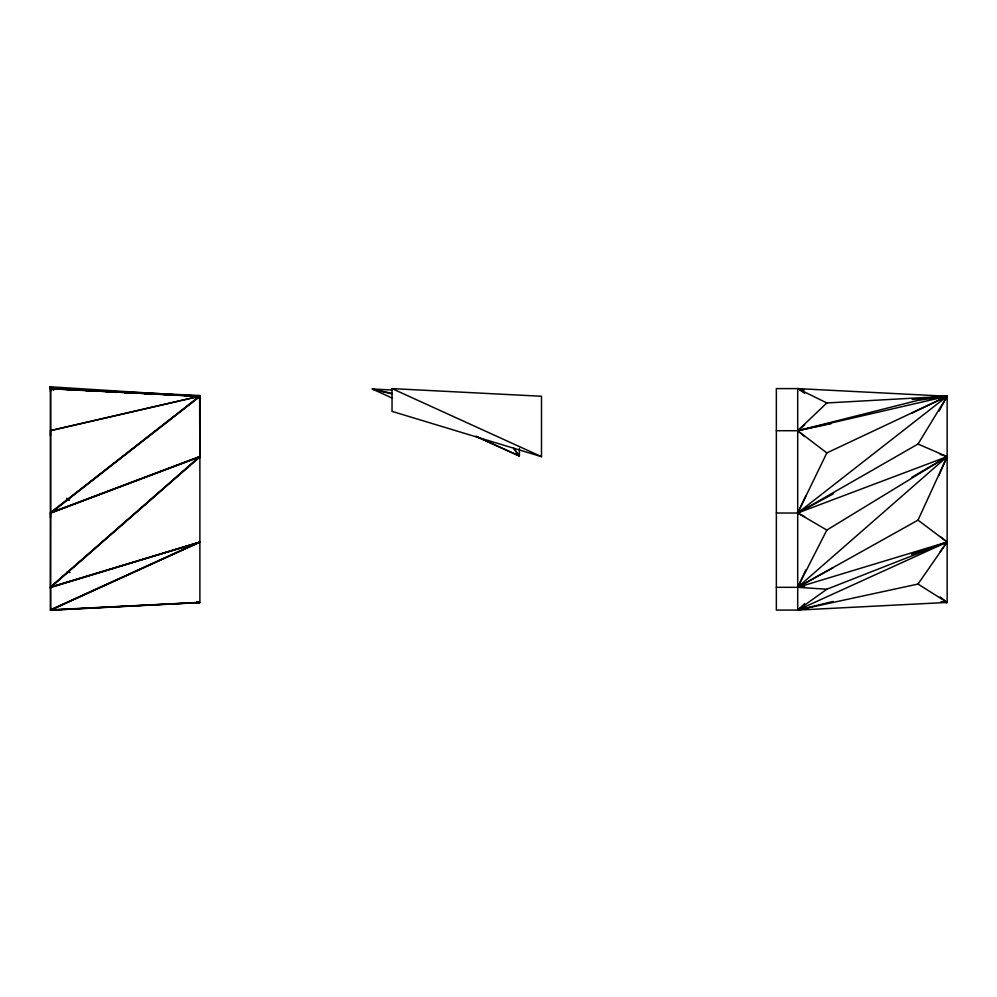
<?xml version="1.0" encoding="UTF-8"?>
<svg xmlns="http://www.w3.org/2000/svg" width="997" height="997" viewBox="0 0 997 997"><rect width="100%" height="100%" fill="white"/><g stroke="black" fill="none" stroke-linecap="round" stroke-linejoin="round"><path stroke-width="1.5" d="M196.658 601.914L199.674 602.599L50.548 610.239L50.548 587.507L199.674 542.331M50.461 588.542L50.448 587.121L199.886 542.056L50.423 587.32L50.548 513.131L199.674 456.888M50.548 512.807L50.548 430.692L199.886 396.258L200.21 457.623M50.548 430.467L50.548 388.469L199.674 396.096M199.874 456.8L199.624 395.485L50.423 388.606L53.452 389.802M199.724 426.716L199.886 396.258L49.85 386.761L51.046 390.45M62.774 389.304L50.423 388.606L199.874 396.47L51.109 512.77M184.383 395.659L199.886 396.258L50.423 388.755L50.461 391.422M938.987 475.17L947.15 456.651L918.013 444.039L797.7 513.019L776.351 513.019M776.351 587.32L797.7 587.32L918.013 520.135L947.15 456.651L940.159 454.383M940.159 536.573L947.15 542.056L826.837 589.227L797.7 587.32L805.863 569.91M804.691 516.67L797.7 513.019L947.15 456.651L826.837 530.08L797.7 513.019L805.863 495.883M833.118 493.939L797.7 513.019L826.837 452.925L947.15 396.258L947.15 602.437L797.7 610.089L776.351 610.089L776.351 388.606L797.7 388.606L947.15 396.258L938.987 411.225M804.691 586.597L797.7 587.32L826.837 530.08M918.013 444.039L947.15 396.258L826.837 402.962L797.7 388.606L797.7 610.089L918.013 584.055L947.15 542.056L918.013 520.135M940.159 551.665L947.15 542.056L797.7 587.32L947.15 456.651L911.719 477.351M826.837 402.962L797.7 430.716L776.351 430.716M804.691 603.671L797.7 610.089L833.118 601.465M50.461 587.071L199.736 456.551M50.423 587.32L199.886 456.651L199.712 416.896M51.046 586.971L199.886 456.825M804.691 424.859L797.7 430.716L804.691 436.599M50.635 512.583L199.388 396.382M50.461 517.555L50.448 512.919L199.886 396.258M797.7 513.019L947.15 396.258L912.23 399.436M945.405 397.629L947.15 396.258L918.013 400.345L797.7 430.716L826.837 452.925M826.837 589.227L797.7 610.089L947.15 542.056L911.719 554.407M801.189 607.759L797.7 610.089L803.158 607.397M945.33 397.417L947.15 396.258L797.7 430.716L812.879 427.539M797.7 587.32L833.118 567.729M911.719 413.182L947.15 396.258L943.648 397.392M50.461 609.84L199.736 541.882M50.635 610.176L199.886 542.119L50.423 610.089L199.886 602.437L196.721 601.602M51.046 512.57L199.811 456.452M50.423 513.019L199.886 456.651M50.635 430.517L199.886 396.108L199.886 602.624L196.733 601.864M814.399 427.227L826.538 424.685M828.058 424.373L831.099 423.737M51.109 609.84L199.886 602.437M145.624 394.139L150.273 394.326M164.231 394.874L175.073 395.298M392.033 388.606L541.496 396.258L541.496 456.651L392.033 411.375L392.033 388.606L541.496 456.651M392.432 398.189L372.292 388.992L392.432 390.026M67.41 389.565L81.293 390.35M85.929 390.612L98.267 391.31M105.994 391.746L116.786 392.357M124.513 392.781L133.772 393.304M144.565 393.915L152.292 394.351M164.63 395.049L169.266 395.31M941.131 602.101L947.15 602.437L940.159 596.966M941.081 601.889L947.15 602.437L918.013 584.055M941.691 601.677L947.15 602.437L945.405 601.876M803.707 389.914L797.7 388.606L804.691 393.292M372.292 388.992L392.083 393.416M944.134 601.739L947.15 602.437M66.973 571.954L70.039 572.515M804.018 390.151L797.7 388.606L800.516 389.889M372.99 389.329L392.27 394.027M51.046 388.656L53.875 389.952M49.85 386.761L52.654 388.07M66.961 498.326L69.404 500.22M66.899 498.525L69.341 500.432M513.978 448.862L519.125 455.941L475.756 436.262L519.113 455.903L513.754 448.189M50.448 430.766L50.461 435.901M519.4 448.413L519.4 456.053M50.548 388.481L50.548 610.239"/></g></svg>
